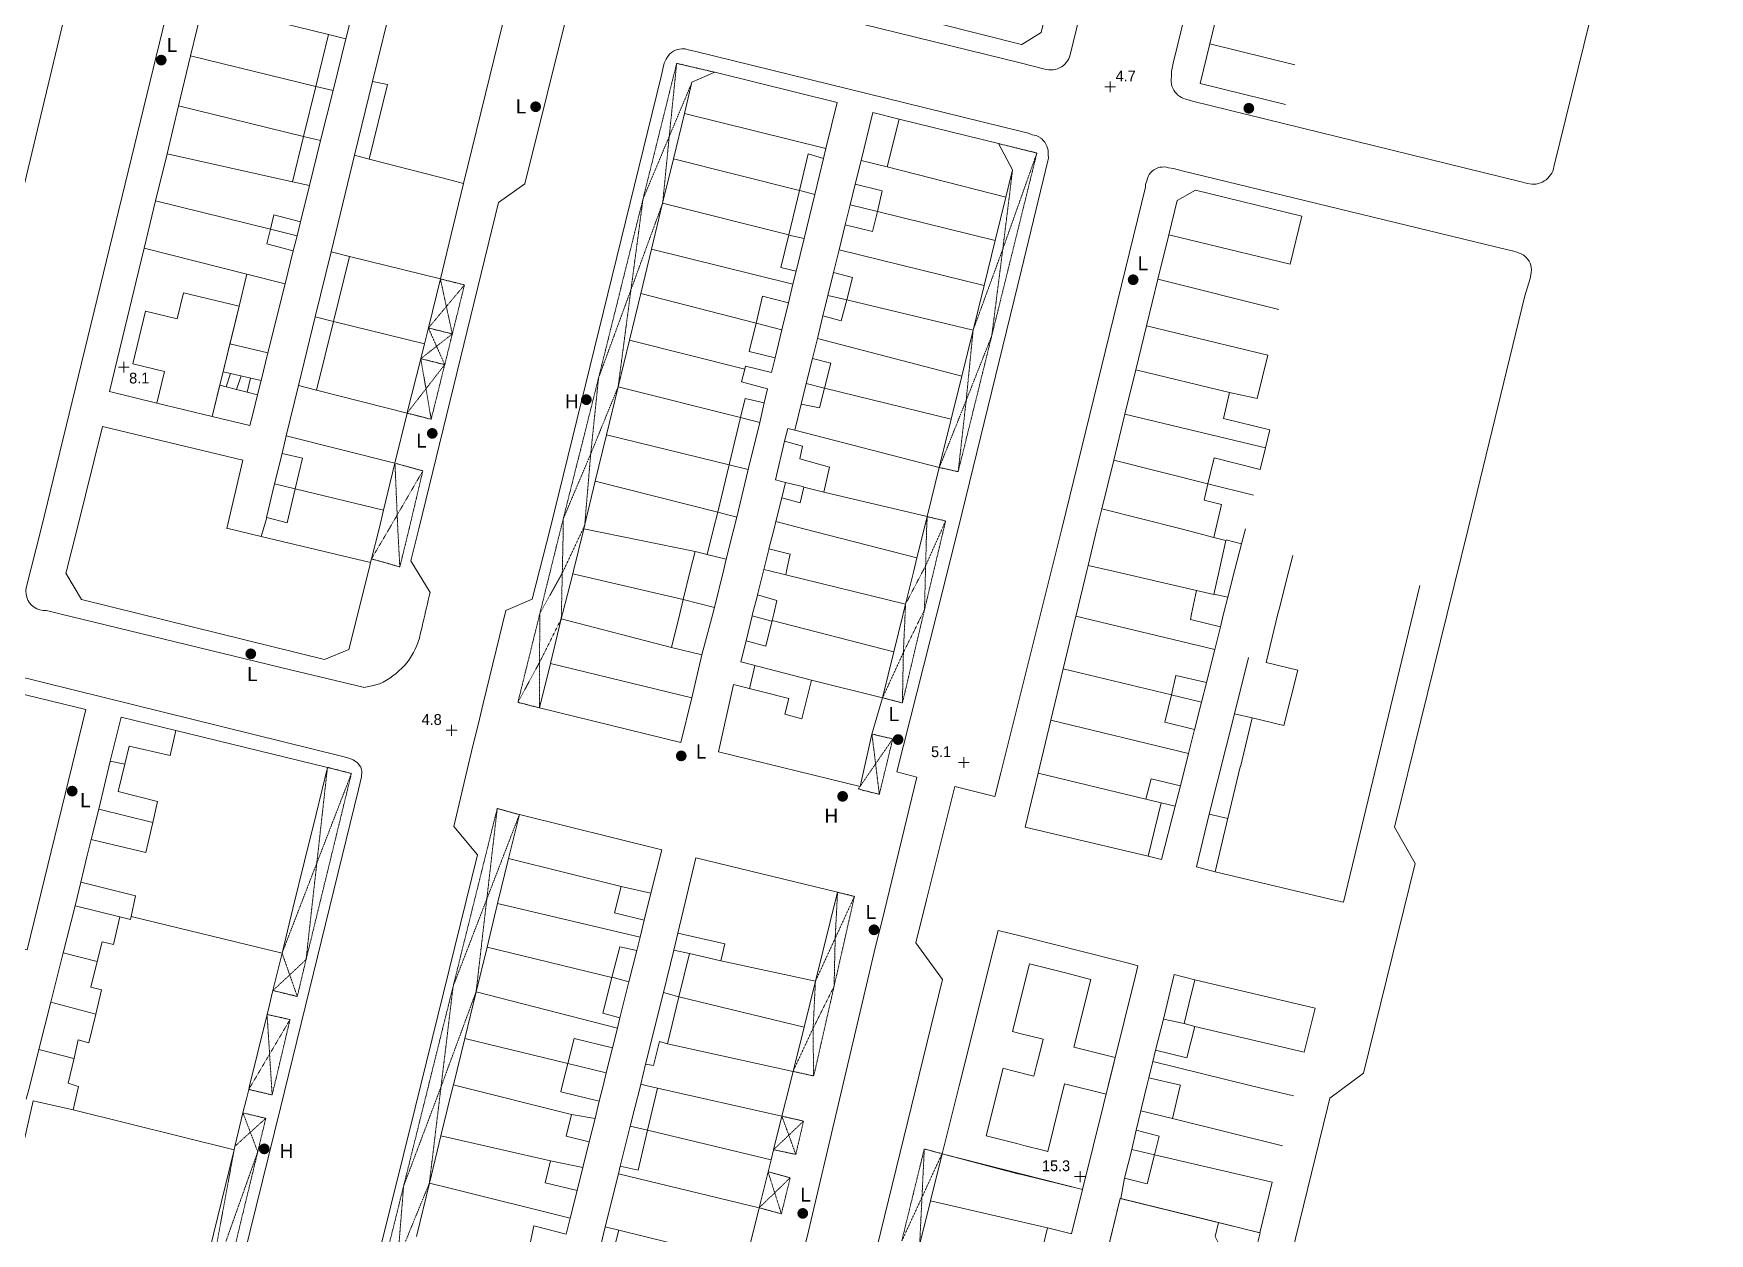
# Model space of a CAD drawing. Header units: millimetres. Extents: x 833924389 to 835767163, y 817400000 to 818811854.
# Drawn here: x 835464336 to 835619465, y 818534828 to 818645836 of the extents above; entities that cross this region are included whole.
import ezdxf
from ezdxf.enums import TextEntityAlignment as Align

# ---------------------------------------------------------------- set-up
doc = ezdxf.new("R2010")
doc.units = ezdxf.units.MM
doc.header["$LTSCALE"] = 10
doc.header["$MEASUREMENT"] = 0
doc.linetypes.add('11nw24b$1$DGN Style 5', pattern=[1.174922, 0.503538, -0.671384])
doc.linetypes.add('11nw24d$1$DGN Style 5', pattern=[1.174922, 0.503538, -0.671384])
doc.layers.add('01_Base_Plan', color=5, linetype='Continuous', lineweight=5)
doc.styles.add('11nw24b$0$Style-ENGINEERING', font='ENGINEERING.shx')
doc.styles.add('11nw24b$0$Style-WORKING', font='WORKING.shx')
doc.styles.add('11nw24d$0$Style-WORKING', font='WORKING.shx')
doc.styles.add('11nw24d$1$Style-ENGINEERING', font='ENGINEERING.shx')

# ---------------------------------------------------------------- blocks, each defined once
blk = doc.blocks.new('11nw24b$0$SPOTHT')
at = {"layer": '01_Base_Plan', "linetype": 'Continuous', "lineweight": 13}
for p, q in [((-0.5, 0), (0.5, 0)), ((0, -0.5), (0, 0.5))]:
    blk.add_line(p, q, dxfattribs=at)
blk = doc.blocks.new('11nw24b$0$UTILP')
at = {"layer": '01_Base_Plan', "linetype": 'Continuous', "lineweight": 13}
h = blk.add_hatch(color=256, dxfattribs=at)
edge = h.paths.add_edge_path()
edge.add_arc((0, 0), 0.5, 0, 360)
blk = doc.blocks.new('11nw24b$0$UTIFH')
at = {"layer": '01_Base_Plan', "linetype": 'Continuous', "lineweight": 13}
h = blk.add_hatch(color=256, dxfattribs=at)
edge = h.paths.add_edge_path()
edge.add_arc((0, 0), 0.5, 0, 360)
blk = doc.blocks.new('11nw24d$0$SPOTHT')
at = {"layer": '01_Base_Plan', "linetype": 'Continuous', "lineweight": 13}
for p, q in [((-0.5, 0), (0.5, 0)), ((0, -0.5), (0, 0.5))]:
    blk.add_line(p, q, dxfattribs=at)
blk = doc.blocks.new('11nw24d$0$UTILP')
at = {"layer": '01_Base_Plan', "linetype": 'Continuous', "lineweight": 13}
h = blk.add_hatch(color=256, dxfattribs=at)
edge = h.paths.add_edge_path()
edge.add_arc((0, 0), 0.5, 0, 360)

msp = doc.modelspace()

# ---------------------------------------------------------------- hatches: boundary and pattern name
at = {"layer": '01_Base_Plan', "linetype": 'Continuous'}
h = msp.add_hatch(color=256, dxfattribs=at)
edge = h.paths.add_edge_path()
edge.add_arc((835539227, 818575266), 500, 0, 360)
h = msp.add_hatch(color=256, dxfattribs=at)
edge = h.paths.add_edge_path()
edge.add_arc((835485688, 818542652), 500, 0, 360)

# ---------------------------------------------------------------- linework, layer by layer
for p, q in [((835480045, 818648595), (835478879, 818643769)), ((835480045, 818648595), (835491640, 818645748)), ((835574233, 818649095), (835573209, 818644897)), ((835490466, 818640944), (835491640, 818645748)), ((835493247, 818645353), (835492057, 818640556)), ((835478879, 818643769), (835477761, 818639138)), ((835478879, 818643769), (835490466, 818640944)), ((835573209, 818644897), (835581073, 818642927)), ((835489334, 818636310), (835490466, 818640944)), ((835490466, 818640944), (835492057, 818640556)), ((835492057, 818640556), (835490908, 818635926)), ((835495717, 818641407), (835494052, 818634572)), ((835477761, 818639138), (835476692, 818634714)), ((835477761, 818639138), (835489334, 818636310)), ((835524587, 818638451), (835523566, 818634246)), ((835524587, 818638451), (835537684, 818635200)), ((835488310, 818632121), (835489334, 818636310)), ((835489334, 818636310), (835490908, 818635926)), ((835490908, 818635926), (835489877, 818631768)), ((835476692, 818634714), (835475638, 818630348)), ((835476692, 818634714), (835488310, 818632121)), ((835523566, 818634246), (835522570, 818630142)), ((835523566, 818634246), (835535232, 818631310)), ((835537460, 818634279), (835536651, 818630953)), ((835543342, 818633502), (835554336, 818630692)), ((835534245, 818627221), (835535232, 818631310)), ((835535279, 818631321), (835536651, 818630953)), ((835540391, 818631892), (835539925, 818629992)), ((835475638, 818630348), (835486270, 818627730)), ((835522570, 818630142), (835521538, 818625888)), ((835522570, 818630142), (835534245, 818627221)), ((835536651, 818630953), (835535657, 818626868)), ((835539925, 818629992), (835539472, 818628149)), ((835539925, 818629992), (835542442, 818629375)), ((835553352, 818626699), (835554336, 818630692)), ((835542442, 818629375), (835553352, 818626699)), ((835488725, 818627125), (835486270, 818627730)), ((835534251, 818627185), (835535657, 818626868)), ((835535657, 818626868), (835534926, 818623865)), ((835552326, 818622533), (835553352, 818626699)), ((835569414, 818627226), (835568409, 818623106)), ((835569414, 818627226), (835580653, 818624508)), ((835484081, 818623576), (835474586, 818625994)), ((835491876, 818625632), (835490412, 818619619)), ((835493594, 818625208), (835492102, 818619203)), ((835493594, 818625208), (835501995, 818623134)), ((835521538, 818625888), (835520542, 818621785)), ((835521538, 818625888), (835534628, 818622639)), ((835538905, 818625837), (835552326, 818622533)), ((835483361, 818620611), (835484081, 818623576)), ((835538385, 818623720), (835537869, 818621616)), ((835487620, 818622675), (835486037, 818616294)), ((835551307, 818618398), (835552326, 818622533)), ((835568409, 818623106), (835567355, 818618787)), ((835568409, 818623106), (835579619, 818620318)), ((835520542, 818621785), (835519497, 818617477)), ((835520542, 818621785), (835531212, 818619053)), ((835534211, 818620922), (835533607, 818618440)), ((835537869, 818621616), (835537405, 818619725)), ((835537869, 818621616), (835539609, 818621200)), ((835539609, 818621200), (835551307, 818618398)), ((835490412, 818619619), (835488868, 818613280)), ((835490412, 818619619), (835492102, 818619203)), ((835492102, 818619203), (835490525, 818612858)), ((835492102, 818619203), (835500528, 818617132)), ((835531212, 818619053), (835533607, 818618440)), ((835519497, 818617477), (835518447, 818613152)), ((835519497, 818617477), (835530161, 818614793)), ((835533607, 818618440), (835532971, 818615826)), ((835536888, 818617617), (835550261, 818614151)), ((835550261, 818614151), (835551307, 818618398)), ((835567355, 818618787), (835566365, 818614727)), ((835567355, 818618787), (835578573, 818616074)), ((835481888, 818614547), (835482517, 818617139)), ((835536438, 818615785), (835535866, 818613456)), ((835482571, 818614387), (835482171, 818613161)), ((835566365, 818614727), (835565364, 818610624)), ((835566365, 818614727), (835575042, 818612615)), ((835483541, 818614161), (835483138, 818612914)), ((835484427, 818613955), (835484107, 818612667)), ((835490525, 818612858), (835498914, 818610720)), ((835518447, 818613152), (835517372, 818608725)), ((835518447, 818613152), (835529787, 818610305)), ((835535866, 818613456), (835535397, 818611547)), ((835535866, 818613456), (835537548, 818613042)), ((835537548, 818613042), (835549278, 818610160)), ((835549278, 818610160), (835550261, 818614151)), ((835531565, 818609859), (835531961, 818611675)), ((835497792, 818606083), (835498914, 818610720)), ((835528725, 818605924), (835529787, 818610305)), ((835529787, 818610305), (835531565, 818609859)), ((835531565, 818609859), (835530488, 818605489)), ((835548177, 818605687), (835549278, 818610160)), ((835565364, 818610624), (835564322, 818606355)), ((835565364, 818610624), (835578355, 818607495)), ((835487731, 818608608), (835497792, 818606083)), ((835517372, 818608725), (835516331, 818604436)), ((835517372, 818608725), (835528725, 818605924)), ((835534806, 818609137), (835548177, 818605687)), ((835487339, 818606998), (835486650, 818604170)), ((835496742, 818601746), (835497792, 818606083)), ((835527666, 818601552), (835528725, 818605924)), ((835528725, 818605924), (835530488, 818605489)), ((835530488, 818605489), (835529434, 818601102)), ((835547058, 818601144), (835548177, 818605687)), ((835564322, 818606355), (835563225, 818601857)), ((835564322, 818606355), (835573043, 818604173)), ((835486650, 818604170), (835485897, 818601076)), ((835486650, 818604170), (835488553, 818603713)), ((835488553, 818603713), (835496742, 818601746)), ((835516331, 818604436), (835527666, 818601552)), ((835533599, 818602881), (835533948, 818604309)), ((835533948, 818604309), (835535649, 818603899)), ((835537494, 818603410), (835547058, 818601144)), ((835573044, 818604173), (835577270, 818603115)), ((835563225, 818601857), (835562769, 818600000)), ((835563225, 818601857), (835570565, 818600000)), ((835496323, 818600000), (835496742, 818601746)), ((835527278, 818600000), (835527666, 818601552)), ((835527688, 818601546), (835529434, 818601102)), ((835529434, 818601102), (835529160, 818600000)), ((835533060, 818600681), (835532887, 818600000)), ((835533060, 818600681), (835535634, 818600000)), ((835546771, 818600000), (835547058, 818601144)), ((835485414, 818599308), (835482487, 818600000)), ((835485617, 818600000), (835485414, 818599308)), ((835495538, 818596913), (835485414, 818599308)), ((835515281, 818600000), (835525565, 818597914)), ((835529160, 818600000), (835528456, 818597201)), ((835535634, 818600000), (835546104, 818597318)), ((835546104, 818597318), (835546771, 818600000)), ((835562769, 818600000), (835561957, 818596632)), ((835570565, 818600000), (835573597, 818599227)), ((835573597, 818599227), (835573772, 818600000)), ((835574718, 818598987), (835576154, 818598632)), ((835576505, 818600000), (835576154, 818598632)), ((835526648, 818597643), (835528456, 818597201)), ((835532398, 818598111), (835531914, 818596128)), ((835514245, 818595856), (835524477, 818593482)), ((835533957, 818595758), (835545053, 818593054)), ((835524477, 818593482), (835527375, 818592747)), ((835573593, 818593962), (835574869, 818593694)), ((835513187, 818591697), (835512181, 818587570)), ((835513187, 818591697), (835523383, 818589036)), ((835530848, 818591977), (835530300, 818589658)), ((835532680, 818591479), (835530848, 818591977)), ((835532694, 818591537), (835543970, 818588633)), ((835560816, 818591933), (835559639, 818587049)), ((835560816, 818591933), (835573684, 818588838)), ((835542929, 818584386), (835543970, 818588633)), ((835576806, 818588098), (835575504, 818582894)), ((835512181, 818587570), (835525256, 818584392)), ((835531105, 818587332), (835530594, 818585213)), ((835559639, 818587049), (835558494, 818582303)), ((835559639, 818587049), (835569654, 818584669)), ((835536350, 818586030), (835542929, 818584386)), ((835569648, 818584646), (835572448, 818583967)), ((835558494, 818582303), (835557312, 818577401)), ((835558494, 818582303), (835571249, 818579236)), ((835575504, 818582894), (835573168, 818573617)), ((835575504, 818582894), (835577131, 818582515)), ((835471445, 818578508), (835470387, 818574086)), ((835472789, 818578236), (835471445, 818578508)), ((835557312, 818577401), (835567306, 818575016)), ((835570504, 818576240), (835570018, 818574353)), ((835470387, 818574086), (835469672, 818571273)), ((835475367, 818572852), (835470387, 818574086)), ((835568703, 818574664), (835570018, 818574353)), ((835573168, 818573617), (835574895, 818573232)), ((835508313, 818569512), (835507296, 818565352)), ((835508313, 818569512), (835518738, 818566939)), ((835468719, 818567320), (835468180, 818565131)), ((835521488, 818566309), (835520867, 818563811)), ((835468180, 818565131), (835467090, 818560797)), ((835472340, 818564107), (835468180, 818565131)), ((835507296, 818565352), (835506312, 818561322)), ((835507296, 818565352), (835520476, 818562240)), ((835473371, 818564158), (835487340, 818560760)), ((835523965, 818562600), (835523609, 818561025)), ((835467090, 818560797), (835465934, 818556229)), ((835470238, 818559973), (835467090, 818560797)), ((835506312, 818561322), (835505302, 818557188)), ((835506312, 818561322), (835517876, 818558508)), ((835520168, 818561002), (835519434, 818558121)), ((835523609, 818561025), (835522648, 818557123)), ((835525039, 818560736), (835523609, 818561025)), ((835527941, 818560062), (835536710, 818558161)), ((835517883, 818558539), (835519434, 818558121)), ((835561953, 818558396), (835559844, 818558929)), ((835505302, 818557188), (835504245, 818552862)), ((835505302, 818557188), (835518386, 818553821)), ((835519434, 818558121), (835518621, 818554768)), ((835522648, 818557123), (835520973, 818550492)), ((835524074, 818556729), (835522648, 818557123)), ((835535654, 818553918), (835536710, 818558161)), ((835465934, 818556229), (835464836, 818551854)), ((835470098, 818555109), (835465934, 818556229)), ((835524074, 818556729), (835523027, 818552377)), ((835524074, 818556729), (835535654, 818553918)), ((835534635, 818549820), (835535654, 818553918)), ((835568918, 818554645), (835568203, 818551781)), ((835570828, 818554250), (835568918, 818554645)), ((835571844, 818553986), (835581957, 818551605)), ((835504245, 818552862), (835503199, 818548590)), ((835504245, 818552862), (835513797, 818550553)), ((835523027, 818552377), (835534635, 818549820)), ((835468078, 818551023), (835464836, 818551854)), ((835517934, 818552000), (835517352, 818549703)), ((835557407, 818551295), (835557208, 818550504)), ((835513793, 818550541), (835517352, 818549703)), ((835522098, 818548271), (835521175, 818544400)), ((835522098, 818548271), (835533604, 818545678)), ((835468008, 818546254), (835482910, 818542575)), ((835516309, 818545449), (835515773, 818543305)), ((835519574, 818544756), (835518645, 818541043)), ((835521168, 818544377), (835519574, 818544756)), ((835521175, 818544400), (835532599, 818541638)), ((835566398, 818544393), (835565984, 818542584)), ((835569750, 818545477), (835579936, 818542936)), ((835502046, 818543867), (835500974, 818539478)), ((835556015, 818542970), (835558010, 818542466)), ((835565984, 818542584), (835565313, 818539947)), ((835568090, 818542098), (835565984, 818542584)), ((835568090, 818542102), (835579000, 818539568)), ((835515188, 818540943), (835514656, 818538797)), ((835518473, 818540352), (835531496, 818537207)), ((835500974, 818539478), (835499773, 818534557)), ((835530261, 818532242), (835531496, 818537207)), ((835547358, 818537833), (835546358, 818533754)), ((835517258, 818535438), (835516633, 818532813)), ((835518512, 818535129), (835530261, 818532242)), ((835557192, 818531191), (835558203, 818535355))]:
    msp.add_line(p, q, dxfattribs=at)
at = {"layer": '01_Base_Plan', "linetype": '11nw24b$1$DGN Style 5'}
for p, q in [((835523868, 818643081), (835520751, 818630528)), ((835523868, 818643081), (835523176, 818636303)), ((835527392, 818642250), (835523868, 818643081)), ((835525284, 818641322), (835523176, 818636303)), ((835523176, 818636303), (835520751, 818630528)), ((835523176, 818636303), (835522570, 818630142)), ((835557209, 818634781), (835554052, 818625895)), ((835554052, 818625895), (835554959, 818633225)), ((835520751, 818630528), (835516636, 818613960)), ((835520751, 818630528), (835519636, 818622139)), ((835522570, 818630142), (835519636, 818622139)), ((835554052, 818625895), (835551307, 818618398)), ((835501995, 818623134), (835504227, 818622580)), ((835503101, 818618044), (835504227, 818622580)), ((835519636, 818622139), (835516636, 818613960)), ((835519636, 818622139), (835518447, 818613152)), ((835500885, 818618595), (835503101, 818618044)), ((835502398, 818615207), (835503101, 818618044)), ((835551307, 818618398), (835550665, 818611901)), ((835500182, 818615757), (835502398, 818615207)), ((835501147, 818610166), (835502398, 818615207)), ((835516636, 818613960), (835515910, 818606945)), ((835518447, 818613152), (835515910, 818606945)), ((835516554, 818613630), (835516636, 818613960)), ((835548177, 818605687), (835550665, 818611901)), ((835550665, 818611901), (835549923, 818605304)), ((835498914, 818610720), (835501166, 818610146)), ((835515910, 818606945), (835513368, 818600941)), ((835515910, 818606945), (835515352, 818600328)), ((835497792, 818606083), (835500370, 818605380)), ((835497792, 818606083), (835497998, 818601292)), ((835500370, 818605380), (835499101, 818600000)), ((835497998, 818601292), (835498054, 818600000)), ((835513370, 818600000), (835513368, 818600941)), ((835515198, 818600000), (835515352, 818600328)), ((835547002, 818600000), (835547058, 818601144)), ((835547058, 818601144), (835548761, 818600741)), ((835548430, 818600000), (835548761, 818600741)), ((835548761, 818600741), (835548584, 818600000))]:
    msp.add_line(p, q, dxfattribs=at)
at = {"layer": '01_Base_Plan', "linetype": '11nw24d$1$DGN Style 5'}
for p, q in [((835497249, 818600000), (835495620, 818597241)), ((835498054, 818600000), (835498242, 818596495)), ((835499101, 818600000), (835498242, 818596495)), ((835513132, 818600000), (835512185, 818596164)), ((835513280, 818595924), (835515198, 818600000)), ((835513370, 818600000), (835513285, 818596164)), ((835546912, 818596605), (835548430, 818600000)), ((835547002, 818600000), (835546920, 818596907)), ((835548584, 818600000), (835547663, 818596128)), ((835498242, 818596495), (835495620, 818597241)), ((835512177, 818596128), (835511207, 818592200)), ((835511207, 818592200), (835513280, 818595924)), ((835513280, 818595924), (835513197, 818592158)), ((835513280, 818595924), (835513285, 818596164)), ((835546662, 818596128), (835545053, 818593054)), ((835546912, 818596605), (835546662, 818596128)), ((835547663, 818596128), (835546804, 818592515)), ((835546899, 818596128), (835546804, 818592515)), ((835546912, 818596605), (835546899, 818596128)), ((835546920, 818596907), (835546912, 818596605)), ((835545053, 818593054), (835545012, 818592158)), ((835546627, 818592158), (835546804, 818592515)), ((835546804, 818592515), (835546719, 818592158)), ((835511197, 818592158), (835509174, 818583967)), ((835511170, 818587658), (835511207, 818592158)), ((835513187, 818591697), (835511170, 818587658)), ((835511207, 818592200), (835511197, 818592158)), ((835511207, 818592158), (835511207, 818592200)), ((835513197, 818592158), (835513187, 818591697)), ((835546719, 818592158), (835544762, 818583908)), ((835544851, 818588574), (835546627, 818592158)), ((835545012, 818592158), (835544851, 818588574)), ((835542929, 818584386), (835544851, 818588574)), ((835544851, 818588574), (835544762, 818583908)), ((835511170, 818587658), (835509174, 818583967)), ((835544762, 818583908), (835542929, 818584386)), ((835542280, 818578271), (835543867, 818580578)), ((835543867, 818580578), (835542625, 818575457)), ((835493762, 818577385), (835489563, 818560162)), ((835493762, 818577385), (835490557, 818569088)), ((835542280, 818578271), (835542625, 818575457)), ((835507258, 818574139), (835503178, 818557698)), ((835506292, 818565765), (835507258, 818574139)), ((835490557, 818569088), (835487340, 818560760)), ((835489563, 818560162), (835490557, 818569088)), ((835538539, 818562134), (835538758, 818566391)), ((835538758, 818566391), (835540324, 818566012)), ((835506292, 818565765), (835503178, 818557698)), ((835505302, 818557188), (835506292, 818565765)), ((835540324, 818566012), (835538539, 818562134)), ((835538539, 818562134), (835536710, 818558161)), ((835487340, 818560760), (835488047, 818558751)), ((835488047, 818558751), (835489563, 818560162)), ((835489563, 818560162), (835488750, 818556754)), ((835488047, 818558751), (835488750, 818556754)), ((835503000, 818556979), (835500896, 818548500)), ((835503178, 818557698), (835503000, 818556979)), ((835503178, 818557698), (835503000, 818556224)), ((835503000, 818550953), (835505302, 818557188)), ((835536710, 818558161), (835536501, 818553833)), ((835503000, 818556224), (835502066, 818548500)), ((835486186, 818551415), (835488078, 818554615)), ((835488078, 818554615), (835486629, 818548500)), ((835534635, 818549820), (835536501, 818553833)), ((835536501, 818553833), (835536531, 818549403)), ((835484462, 818548500), (835486186, 818551415)), ((835486186, 818551415), (835486371, 818548500)), ((835502094, 818548500), (835503000, 818550953)), ((835486371, 818548500), (835486426, 818547645)), ((835486629, 818548500), (835486426, 818547645)), ((835502052, 818548384), (835500974, 818539478)), ((835502052, 818548384), (835502094, 818548500)), ((835502066, 818548500), (835502052, 818548384)), ((835485832, 818545482), (835484405, 818544189)), ((835485832, 818545482), (835485090, 818542379)), ((835535611, 818545226), (835533604, 818545678)), ((835533604, 818545678), (835534246, 818543922)), ((835534246, 818543922), (835535609, 818545219)), ((835535609, 818545219), (835534891, 818542141)), ((835535611, 818545226), (835535609, 818545219)), ((835484405, 818544189), (835482968, 818542887)), ((835485090, 818542379), (835484405, 818544189)), ((835534246, 818543922), (835534891, 818542141)), ((835482910, 818542575), (835480466, 818529383)), ((835485090, 818542379), (835480466, 818529383)), ((835544704, 818534146), (835546785, 818542642)), ((835532942, 818538590), (835534375, 818539979)), ((835534375, 818539979), (835533559, 818536645)), ((835500974, 818539478), (835498042, 818532327)), ((835531496, 818537207), (835532942, 818538590)), ((835532942, 818538590), (835533559, 818536645)), ((835533559, 818536645), (835531496, 818537207))]:
    msp.add_line(p, q, dxfattribs=at)
at = {"layer": '01_Base_Plan', "linetype": 'Continuous', "flags": 128}
for points in [[(835573959, 818700000), (835560293, 818643866), (835560232, 818643672), (835560151, 818643487), (835560049, 818643311), (835559929, 818643147), (835559792, 818642997), (835559639, 818642862), (835559473, 818642746), (835559294, 818642648), (835559106, 818642570), (835558911, 818642513), (835558710, 818642477), (835558507, 818642464), (835558303, 818642473), (835557938, 818642546), (835555772, 818643080), (835526362, 818650341)], [(835603014, 818631892), (835602614, 818631953), (835601899, 818632148), (835571626, 818639577), (835570987, 818639773), (835570793, 818639835), (835570607, 818639918), (835570432, 818640021), (835570270, 818640143), (835570122, 818640282), (835569991, 818640437), (835569878, 818640606), (835569784, 818640786), (835569712, 818640976), (835569661, 818641173), (835569633, 818641374), (835569628, 818641576), (835569665, 818641890), (835569660, 818642321), (835569830, 818643110), (835583539, 818699190)], [(835619465, 818691951), (835605069, 818633503), (835605021, 818633306), (835604953, 818633114), (835604866, 818632931), (835604760, 818632758), (835604637, 818632596), (835604498, 818632447), (835604345, 818632314), (835604178, 818632197), (835604001, 818632097), (835603814, 818632016), (835603620, 818631954), (835603420, 818631913), (835603218, 818631892), (835603014, 818631892)], [(835463362, 818631270), (835469058, 818655184), (835469160, 818655679), (835469184, 818656185), (835469106, 818656855), (835468927, 818657331), (835468761, 818657523), (835468571, 818657691), (835468360, 818657833), (835468133, 818657947), (835467892, 818658030), (835467655, 818658089), (835467259, 818658204), (835466646, 818658349), (835456876, 818660727)], [(835477999, 818653229), (835465056, 818600000)], [(835491640, 818645748), (835493247, 818645353), (835494532, 818650529), (835482873, 818653343), (835480918, 818652214), (835480045, 818648595)], [(835549499, 818651228), (835547954, 818651568), (835547297, 818648980), (835544620, 818649679), (835544146, 818647741), (835555772, 818644834), (835555805, 818644826), (835557607, 818645929), (835558373, 818649096)], [(835504150, 818631959), (835507775, 818646787), (835503000, 818647987), (835497647, 818649332), (835495717, 818641407), (835497112, 818641108), (835495402, 818634222)], [(835500011, 818600000), (835507370, 818630209), (835509823, 818631937), (835513972, 818648655)], [(835512143, 818600000), (835522439, 818641855), (835522623, 818642686), (835522721, 818643093), (835522895, 818643451), (835522991, 818643630), (835523108, 818643796), (835523244, 818643947), (835523398, 818644080), (835523567, 818644194), (835523748, 818644286), (835523939, 818644356), (835524138, 818644401), (835524340, 818644423), (835524643, 818644409), (835525052, 818644312), (835525511, 818644216), (835555772, 818636776), (835556423, 818636617), (835556781, 818636468), (835557138, 818636396), (835557324, 818636313), (835557499, 818636208), (835557551, 818636168), (835557660, 818636084), (835557805, 818635943), (835557933, 818635785), (835558042, 818635613), (835558130, 818635430), (835558195, 818635238), (835558238, 818635040), (835558258, 818634838), (835558253, 818634632), (835558282, 818634303), (835558234, 818634074), (835555772, 818623989), (835549918, 818600000)], [(835573209, 818644897), (835572309, 818641207), (835580207, 818639269)], [(835537684, 818635200), (835538720, 818639459), (835527392, 818642250), (835525284, 818641322), (835524587, 818638451)], [(835544448, 818637926), (835542019, 818638525), (835540932, 818634091)], [(835554336, 818630692), (835554959, 818633225), (835553671, 818635653), (835544448, 818637926), (835543342, 818633502)], [(835495402, 818634222), (835494052, 818634572), (835491876, 818625632), (835493594, 818625208)], [(835535232, 818631310), (835536049, 818634696), (835537460, 818634279), (835537684, 818635200)], [(835495402, 818634222), (835503000, 818632257), (835504150, 818631959)], [(835543342, 818633502), (835540932, 818634091), (835540391, 818631892), (835542898, 818631271), (835542442, 818629375)], [(835597121, 818600000), (835602373, 818621560), (835602862, 818623176), (835602959, 818623710), (835602980, 818623999), (835602964, 818624201), (835602924, 818624400), (835602858, 818624592), (835602770, 818624774), (835602659, 818624944), (835602527, 818625099), (835602378, 818625237), (835602212, 818625355), (835602033, 818625451), (835601843, 818625524), (835601639, 818625598), (835601230, 818625721), (835600795, 818625817), (835570652, 818633121), (835569860, 818633340), (835569400, 818633411), (835569203, 818633464), (835569001, 818633490), (835568798, 818633489), (835568596, 818633462), (835568400, 818633407), (835568213, 818633327), (835568038, 818633223), (835567878, 818633097), (835567737, 818632951), (835567617, 818632787), (835567520, 818632609), (835567447, 818632419), (835567400, 818632222), (835567277, 818631865), (835567254, 818631636), (835559532, 818600000)], [(835486270, 818627730), (835486589, 818629061), (835489045, 818628417), (835489877, 818631768), (835488310, 818632121)], [(835501995, 818623134), (835503000, 818627251), (835504150, 818631959)], [(835580653, 818624508), (835581745, 818628936), (835571885, 818631359), (835570185, 818630384), (835569414, 818627226)], [(835475638, 818630348), (835474586, 818625994), (835484081, 818623576), (835487620, 818622675), (835488381, 818625740), (835485944, 818626367), (835486270, 818627730)], [(835488381, 818625740), (835488725, 818627125), (835489045, 818628417)], [(835542442, 818629375), (835541996, 818627527), (835539472, 818628149), (835538905, 818625837)], [(835534628, 818622639), (835534926, 818623865), (835533516, 818624200), (835534245, 818627221)], [(835474586, 818625994), (835473846, 818622927), (835473259, 818620497), (835472085, 818615637), (835471381, 818612720), (835475753, 818611656)], [(835538905, 818625837), (835538385, 818623720), (835540152, 818623263), (835539609, 818621200)], [(835500528, 818617132), (835500885, 818618595), (835501995, 818623134)], [(835531212, 818619053), (835531825, 818621537), (835534211, 818620922), (835534628, 818622639)], [(835482517, 818617139), (835482771, 818618182), (835483361, 818620611), (835478218, 818621863), (835477631, 818619433), (835474716, 818620142), (835473542, 818615282), (835476457, 818614573), (835475753, 818611656), (835480883, 818610408), (835481591, 818613323), (835481888, 818614547)], [(835475753, 818611656), (835480883, 818610408), (835483361, 818620611)], [(835539609, 818621200), (835539099, 818619265), (835537405, 818619725), (835536888, 818617617)], [(835530161, 818614793), (835530230, 818615072), (835532646, 818614490), (835532971, 818615826), (835530566, 818616433), (835531212, 818619053)], [(835536888, 818617617), (835536438, 818615785), (835538130, 818615351), (835537548, 818613042)], [(835481888, 818614547), (835485400, 818613728), (835486037, 818616294), (835482517, 818617139)], [(835498914, 818610720), (835498964, 818610915), (835500182, 818615757), (835500528, 818617132)], [(835575042, 818612615), (835577318, 818612128), (835577583, 818612063), (835578573, 818616074)], [(835529787, 818610305), (835530216, 818612073), (835531961, 818611675), (835532274, 818612961), (835529871, 818613619), (835530161, 818614793)], [(835485400, 818613728), (835485076, 818612419), (835484629, 818610619), (835484366, 818609560), (835480883, 818610408)], [(835481595, 818613308), (835482171, 818613161), (835483138, 818612914), (835484107, 818612667), (835485076, 818612419)], [(835490525, 818612858), (835488868, 818613280), (835487731, 818608608)], [(835537548, 818613042), (835537086, 818611208), (835535397, 818611547), (835534806, 818609137)], [(835578355, 818607495), (835578770, 818609173), (835574487, 818610216), (835575042, 818612615)], [(835482487, 818600000), (835482234, 818600060), (835483724, 818606359), (835470713, 818609494), (835468377, 818600000)], [(835487731, 818608608), (835487339, 818606998), (835489225, 818606548), (835488553, 818603713)], [(835533852, 818608114), (835533011, 818604536), (835533948, 818604309)], [(835534806, 818609137), (835534143, 818609285), (835533852, 818608114), (835535503, 818607671), (835535256, 818606476), (835538011, 818605734), (835537494, 818603410)], [(835573043, 818604173), (835573619, 818606588), (835577866, 818605516), (835578355, 818607495)], [(835488553, 818603713), (835487810, 818600576), (835485930, 818601066), (835485617, 818600000)], [(835516331, 818604436), (835515349, 818600284), (835515281, 818600000)], [(835537494, 818603410), (835535640, 818603863), (835535287, 818602420), (835533599, 818602881), (835533060, 818600681)], [(835573772, 818600000), (835574307, 818602273), (835572681, 818602654), (835573043, 818604173)], [(835465056, 818600000), (835463668, 818594565), (835463629, 818594270), (835463645, 818593977), (835463707, 818593691), (835463816, 818593420), (835463973, 818593170), (835464164, 818592949), (835464398, 818592766), (835464656, 818592619), (835464934, 818592520), (835465227, 818592467), (835465527, 818592461), (835466776, 818592158), (835488259, 818586951), (835494836, 818585357), (835494896, 818585342)], [(835468377, 818600000), (835467396, 818596141), (835467342, 818595927), (835468780, 818593485), (835474154, 818592158), (835491266, 818587934), (835493507, 818588840), (835494341, 818592158), (835495340, 818596128), (835495398, 818596357), (835495538, 818596913)], [(835491809, 818514779), (835499652, 818546460), (835505444, 818569855), (835503248, 818572491), (835503858, 818575094), (835504212, 818576546), (835504889, 818579409), (835505619, 818582395), (835505960, 818583856), (835508044, 818592455), (835510477, 818593503), (835512143, 818600000)], [(835494896, 818585342), (835495659, 818585482), (835496008, 818585573), (835496354, 818585691), (835496692, 818585837), (835497008, 818586008), (835497311, 818586204), (835497606, 818586417), (835497890, 818586638), (835498163, 818586872), (835498427, 818587120), (835498679, 818587385), (835498914, 818587660), (835499129, 818587948), (835499325, 818588251), (835499504, 818588571), (835499670, 818588896), (835499821, 818589226), (835499950, 818589562), (835500054, 818589906), (835500137, 818590258), (835500219, 818590609), (835500302, 818590961), (835500384, 818591313), (835500432, 818591519), (835500466, 818591664), (835500549, 818592016), (835500631, 818592368), (835500713, 818592719), (835500796, 818593071), (835500878, 818593422), (835500961, 818593774), (835501043, 818594126), (835499276, 818597051), (835500011, 818600000)], [(835495538, 818596913), (835495620, 818597241), (835496323, 818600000)], [(835515281, 818600000), (835514313, 818596128), (835514245, 818595856)], [(835525565, 818597914), (835526688, 818597655), (835527278, 818600000)], [(835549918, 818600000), (835547933, 818592158), (835544230, 818577523), (835546101, 818577053), (835544004, 818568377), (835542895, 818563788), (835542272, 818561361), (835541563, 818558349), (835536080, 818535055), (835528516, 818504393), (835528459, 818504272), (835528244, 818503811), (835527963, 818503415), (835527604, 818503075), (835527186, 818502794), (835526736, 818502575), (835526268, 818502465), (835525709, 818502422)], [(835532887, 818600000), (835532410, 818598171), (835534378, 818597659), (835534039, 818596128), (835533957, 818595758)], [(835559532, 818600000), (835553860, 818577434), (835553309, 818575242), (835549624, 818576168), (835546989, 818565684), (835545992, 818561717), (835548458, 818558317), (835542391, 818533500)], [(835571044, 818491886), (835571498, 818491920), (835571990, 818492084), (835572419, 818492343), (835572810, 818492664), (835573142, 818493033), (835573388, 818493449), (835573552, 818493916), (835573677, 818494384), (835573729, 818494618), (835575640, 818502485), (835574544, 818507378), (835579045, 818525752), (835579064, 818525829), (835579094, 818525950), (835581083, 818534070), (835581152, 818534353), (835584118, 818546460), (835584336, 818547347), (835587438, 818549645), (835592227, 818569064), (835590297, 818572429), (835595180, 818592158), (835597121, 818600000)], [(835571995, 818594315), (835573590, 818593948), (835574078, 818596128), (835574708, 818598945), (835573597, 818599227)], [(835524477, 818593482), (835525130, 818596142), (835525565, 818597914)], [(835528456, 818597201), (835528195, 818596128), (835527375, 818592747)], [(835545053, 818593054), (835545811, 818596128), (835546104, 818597318)], [(835580899, 818597563), (835580532, 818596128), (835579628, 818592589), (835579524, 818592158), (835578439, 818587660), (835581372, 818586950), (835580076, 818581825), (835577131, 818582515), (835576042, 818578003), (835576039, 818577992), (835574916, 818573337), (835574894, 818573244), (835573697, 818568279), (835585391, 818565512), (835585589, 818565465), (835592642, 818594772)], [(835576154, 818598632), (835575502, 818596128), (835574869, 818593694)], [(835514245, 818595856), (835513304, 818592158), (835513187, 818591697)], [(835533957, 818595758), (835532444, 818596128), (835531929, 818596254), (835531898, 818596129), (835531356, 818593915), (835533146, 818593400), (835532845, 818592158), (835532694, 818591537)], [(835561957, 818596632), (835561834, 818596128), (835560871, 818592158), (835560816, 818591933)], [(835561957, 818596632), (835564140, 818596128), (835571995, 818594315)], [(835424664, 818568787), (835428055, 818582871), (835457578, 818575604), (835457152, 818573879), (835452834, 818574941), (835452141, 818572125), (835456455, 818571063), (835452629, 818555594), (835460297, 818553793), (835462227, 818561418), (835463750, 818561072), (835469176, 818583312), (835421887, 818594762), (835416078, 818570867)], [(835573684, 818588838), (835574213, 818590941), (835571418, 818591627), (835571532, 818592158), (835571995, 818594315)], [(835523383, 818589036), (835524151, 818592158), (835524477, 818593482)], [(835527375, 818592747), (835527218, 818592158), (835526206, 818588361)], [(835531336, 818593857), (835530895, 818592158), (835530848, 818591977)], [(835543970, 818588633), (835544833, 818592158), (835545053, 818593054)], [(835574869, 818593694), (835574491, 818592158), (835574194, 818590946)], [(835532694, 818591537), (835532117, 818589163), (835530300, 818589658), (835529815, 818587713), (835536350, 818586030)], [(835479922, 818516949), (835487182, 818546460), (835494422, 818575891), (835494574, 818576547), (835494688, 818577080), (835494723, 818577600), (835494641, 818577955), (835494328, 818578377), (835493938, 818578637), (835493520, 818578803), (835492981, 818578961), (835456876, 818587854)], [(835525256, 818584392), (835526206, 818588361), (835523383, 818589036)], [(835569654, 818584669), (835570070, 818586448), (835572915, 818585786), (835573684, 818588838)], [(835512181, 818587570), (835511179, 818583448), (835524266, 818580249), (835525256, 818584392)], [(835536350, 818586030), (835535451, 818582428), (835533878, 818582880), (835534250, 818584325), (835529142, 818585623), (835527731, 818579399), (835540840, 818576178), (835541941, 818581033), (835542929, 818584386)], [(835572910, 818585764), (835572448, 818583967), (835571797, 818581434)], [(835571249, 818579236), (835571800, 818581449), (835569061, 818582134), (835569654, 818584669)], [(835477504, 818581354), (835472441, 818582584), (835471445, 818578508)], [(835487340, 818560760), (835488351, 818564893), (835489426, 818569285), (835490487, 818573623), (835491543, 818577941), (835477504, 818581354), (835476973, 818579047), (835473191, 818579922), (835472788, 818578237), (835472184, 818575717), (835475813, 818574793), (835475366, 818572852), (835474723, 818570057), (835469672, 818571273), (835469285, 818569672), (835468719, 818567320), (835473770, 818566078), (835473371, 818564158)], [(835567306, 818575016), (835567787, 818576885), (835570506, 818576250), (835571249, 818579236)], [(835557312, 818577401), (835556113, 818572424), (835567496, 818569737), (835568709, 818574681), (835567306, 818575016)], [(835570018, 818574353), (835568745, 818569432), (835567496, 818569737)], [(835518738, 818566939), (835521488, 818566309), (835522484, 818570326), (835509309, 818573582), (835508313, 818569512)], [(835573168, 818573617), (835571971, 818568744), (835573697, 818568279)], [(835536710, 818558161), (835538758, 818566391), (835525633, 818569590), (835523965, 818562600), (835528328, 818561617), (835527941, 818560062)], [(835520476, 818562240), (835520867, 818563811), (835518102, 818564482), (835518738, 818566939)], [(835473371, 818564158), (835473313, 818563873), (835472340, 818564107), (835471742, 818561555), (835470703, 818561818), (835470238, 818559973), (835469645, 818557613), (835470633, 818557375), (835470096, 818555110), (835469469, 818552461), (835468477, 818552750), (835468085, 818551047), (835467551, 818548723), (835468273, 818548500), (835468488, 818548434), (835468008, 818546254)], [(835517876, 818558508), (835518609, 818561355), (835520168, 818561002), (835520476, 818562240)], [(835548430, 818542209), (835561431, 818538904), (835566308, 818558551), (835566568, 818559597), (835565808, 818559789), (835564583, 818560098), (835555772, 818562324), (835553612, 818562870), (835553149, 818561026), (835550008, 818548500), (835548430, 818542209)], [(835482910, 818542575), (835482968, 818542887), (835483725, 818545981), (835484014, 818547162), (835484256, 818548153), (835484341, 818548500), (835485041, 818551359), (835485953, 818555088), (835486143, 818555864), (835486495, 818557307), (835487340, 818560760)], [(835527941, 818560062), (835525039, 818560736), (835524074, 818556729)], [(835518386, 818553821), (835518621, 818554768), (835517023, 818555201), (835517876, 818558508)], [(835559844, 818558929), (835559366, 818559049), (835556521, 818559768), (835556510, 818559771), (835554941, 818553515), (835554944, 818553514), (835555645, 818553337)], [(835558010, 818542466), (835558192, 818542420), (835558209, 818542416), (835559778, 818548672), (835563615, 818547703), (835563813, 818548500), (835564461, 818551109), (835560635, 818552076), (835560632, 818552077), (835562201, 818558333), (835561953, 818558396)], [(835571832, 818558303), (835569922, 818558773), (835568918, 818554645)], [(835581957, 818551605), (835582953, 818555656), (835571832, 818558303), (835571272, 818556041), (835570828, 818554250), (835571844, 818553986)], [(835513797, 818550553), (835514379, 818552865), (835517934, 818552000), (835518386, 818553821)], [(835571844, 818553986), (835571102, 818551074), (835568203, 818551781), (835567948, 818550739)], [(835523027, 818552377), (835522266, 818552586), (835521734, 818550357), (835520973, 818550492), (835520547, 818548643), (835521143, 818548500), (835522098, 818548271)], [(835555645, 818553337), (835557787, 818552796), (835557407, 818551295)], [(835464836, 818551854), (835463984, 818548500), (835463669, 818547258)], [(835567948, 818550739), (835567578, 818549227), (835570492, 818548541), (835570482, 818548500), (835569750, 818545477)], [(835567948, 818550739), (835577086, 818548500), (835580961, 818547551)], [(835514145, 818545820), (835516309, 818545449), (835516707, 818547062), (835513137, 818547926), (835513281, 818548500), (835513797, 818550553)], [(835517352, 818549703), (835517058, 818548500), (835516707, 818547063)], [(835533604, 818545678), (835534296, 818548458), (835534306, 818548500), (835534635, 818549820)], [(835554737, 818549946), (835554087, 818550110), (835552518, 818543854), (835555347, 818543139), (835556015, 818542970)], [(835557208, 818550504), (835556927, 818549393), (835554737, 818549946)], [(835567578, 818549227), (835567401, 818548500), (835566903, 818546460), (835566832, 818546170)], [(835503199, 818548590), (835503177, 818548500), (835503000, 818547774), (835502046, 818543867)], [(835503199, 818548590), (835503554, 818548500), (835514145, 818545820)], [(835520547, 818548643), (835520511, 818548500), (835520001, 818546460), (835519574, 818544756)], [(835468008, 818546254), (835464301, 818547104), (835463348, 818542873), (835458293, 818544064), (835456876, 818538183), (835454875, 818529879)], [(835569750, 818545477), (835566832, 818546170), (835566398, 818544393), (835568539, 818543838), (835568090, 818542102)], [(835512199, 818541541), (835515188, 818540943), (835515773, 818543305), (835513633, 818543834), (835514145, 818545820)], [(835521175, 818544400), (835520293, 818540697), (835518645, 818541043), (835518473, 818540352)], [(835532599, 818541638), (835532833, 818542579), (835533604, 818545678)], [(835502046, 818543867), (835503000, 818543649), (835512199, 818541541)], [(835453599, 818524683), (835454086, 818524564), (835456876, 818523887), (835474598, 818519584), (835477801, 818521762), (835477905, 818522187), (835482910, 818542575)], [(835514019, 818536233), (835514656, 818538797), (835511707, 818539512), (835512199, 818541541)], [(835531496, 818537207), (835532324, 818540539), (835532599, 818541638)], [(835558203, 818535355), (835560422, 818534779), (835561431, 818538904), (835555772, 818540282), (835555453, 818540359), (835548430, 818542209), (835547358, 818537833)], [(835568090, 818542102), (835567402, 818539432), (835565313, 818539947), (835564973, 818538059)], [(835518473, 818540352), (835517258, 818535437), (835518512, 818535129)], [(835500974, 818539478), (835503000, 818538974), (835514019, 818536233)], [(835574014, 818535834), (835577847, 818534878), (835579000, 818539568)], [(835547358, 818537833), (835555772, 818535911), (835558203, 818535355)], [(835564973, 818538059), (835564927, 818538070), (835562828, 818529445)], [(835564906, 818538065), (835562828, 818529411), (835575809, 818526626), (835577865, 818534873), (835564906, 818538065)], [(835564973, 818538059), (835568500, 818537211), (835572903, 818536112), (835574014, 818535834)], [(835509926, 818532135), (835510652, 818535535), (835513652, 818534758), (835514019, 818536233)], [(835518512, 818535129), (835517824, 818532521), (835516633, 818532812), (835516096, 818530660)], [(835571960, 818527475), (835572474, 818529566), (835573046, 818530010), (835574013, 818533945), (835573700, 818534556), (835574014, 818535834)]]:
    msp.add_lwpolyline(points, dxfattribs=at)
at = {"layer": '01_Base_Plan', "linetype": '11nw24b$1$DGN Style 5', "flags": 128}
for points in [[(835553671, 818635653), (835554965, 818635334), (835557209, 818634781)], [(835557209, 818634781), (835555512, 818627915), (835555113, 818626302)], [(835555113, 818626302), (835553033, 818617884), (835549923, 818605304), (835548177, 818605687)], [(835550665, 818611901), (835553033, 818617884), (835554052, 818625895)], [(835500885, 818618595), (835502550, 818620580), (835504227, 818622580)], [(835501995, 818623134), (835502550, 818620580), (835503101, 818618044)], [(835503101, 818618044), (835501642, 818616901), (835500182, 818615757)], [(835502398, 818615207), (835501642, 818616901), (835500885, 818618595)], [(835500182, 818615757), (835500663, 818612972), (835501147, 818610166)], [(835498914, 818610720), (835500663, 818612972), (835502398, 818615207)], [(835516636, 818613960), (835513368, 818600941), (835513132, 818600000)], [(835500370, 818605380), (835497998, 818601292), (835497249, 818600000)]]:
    msp.add_lwpolyline(points, dxfattribs=at)
at = {"layer": '01_Base_Plan', "linetype": '11nw24d$1$DGN Style 5', "flags": 128}
for points in [[(835509174, 818583967), (835511179, 818583448), (835511170, 818587658)], [(835542280, 818578271), (835541941, 818581033), (835543867, 818580578)], [(835490557, 818569088), (835491543, 818577941), (835493762, 818577385)], [(835542625, 818575457), (835540680, 818575945), (835540840, 818576178), (835542280, 818578271)], [(835506292, 818565765), (835509309, 818573582), (835507258, 818574139)], [(835540324, 818566012), (835538439, 818557700), (835536557, 818549397), (835536531, 818549403)], [(835536501, 818553833), (835538439, 818557700), (835538539, 818562134)], [(835488750, 818556754), (835486495, 818557307), (835488047, 818558751)], [(835486186, 818551415), (835485953, 818555088), (835488078, 818554615)], [(835536531, 818549403), (835536292, 818549455), (835534635, 818549820)], [(835486426, 818547645), (835484256, 818548153), (835484462, 818548500)], [(835500896, 818548500), (835498592, 818539213), (835495113, 818525195)], [(835498042, 818532327), (835498592, 818539213), (835502052, 818548384)], [(835484405, 818544189), (835483725, 818545981), (835485832, 818545482)], [(835534891, 818542141), (835532833, 818542579), (835534246, 818543922)], [(835477950, 818516613), (835478344, 818516721), (835478582, 818516906), (835478727, 818517045), (835478918, 818517273), (835479031, 818517439), (835479172, 818517705), (835479277, 818517984), (835479332, 818518178), (835479379, 818518473), (835479387, 818518795), (835485090, 818542379)], [(835548430, 818542209), (835546571, 818538180), (835544710, 818534144)], [(835546785, 818542642), (835546786, 818542644), (835546786, 818542642), (835546571, 818538180), (835546358, 818533754)], [(835548430, 818542209), (835546786, 818542642), (835546785, 818542642)], [(835532942, 818538590), (835532324, 818540539), (835534375, 818539979)]]:
    msp.add_lwpolyline(points, dxfattribs=at)

# ---------------------------------------------------------------- block references
at = {"layer": '01_Base_Plan', "linetype": 'Continuous', "xscale": 1000, "yscale": 1000, "zscale": 1000}
for name, p in [('11nw24b$0$UTILP', (835476160, 818643380)), ('11nw24b$0$SPOTHT', (835564000, 818640905, 4700)), ('11nw24b$0$UTILP', (835510813, 818639063)), ('11nw24b$0$UTIFH', (835576827, 818638920)), ('11nw24b$0$UTILP', (835566122, 818623060)), ('11nw24b$0$SPOTHT', (835472688, 818614965, 8100)), ('11nw24b$0$UTIFH', (835515506, 818611965)), ('11nw24b$0$UTILP', (835501244, 818608844)), ('11nw24d$0$UTILP', (835484445, 818588451)), ('11nw24d$0$SPOTHT', (835503035, 818581377, 4800)), ('11nw24d$0$UTILP', (835544360, 818580519)), ('11nw24d$0$UTILP', (835524293, 818579008)), ('11nw24d$0$SPOTHT', (835550438, 818578397, 5100)), ('11nw24d$0$UTILP', (835467915, 818575748)), ('11nw24d$0$UTILP', (835542132, 818562921)), ('11nw24d$0$SPOTHT', (835561203, 818540089, 15300)), ('11nw24d$0$UTILP', (835535537, 818536685))]:
    msp.add_blockref(name, p, dxfattribs=at)

# ---------------------------------------------------------------- texts
at = {"layer": '01_Base_Plan', "linetype": 'Continuous'}
for s, height, style, p in [('L', 1300, '11nw24b$0$Style-WORKING', (835476684, 818644137)), ('4.7', 1000, '11nw24b$0$Style-ENGINEERING', (835564500, 818641405, 4700)), ('L', 1300, '11nw24b$0$Style-WORKING', (835508985, 818638441)), ('L', 1300, '11nw24b$0$Style-WORKING', (835566540, 818623934)), ('H', 1300, '11nw24b$0$Style-WORKING', (835513533, 818611164)), ('L', 1300, '11nw24b$0$Style-WORKING', (835499770, 818607521)), ('L', 1300, '11nw24d$0$Style-WORKING', (835484121, 818585930)), ('L', 1300, '11nw24d$0$Style-WORKING', (835543496, 818582232)), ('L', 1300, '11nw24d$0$Style-WORKING', (835525656, 818578768)), ('L', 1300, '11nw24d$0$Style-WORKING', (835468665, 818574263)), ('H', 1300, '11nw24d$0$Style-WORKING', (835537555, 818572818)), ('L', 1300, '11nw24d$0$Style-WORKING', (835541367, 818563915)), ('H', 1300, '11nw24d$0$Style-WORKING', (835487121, 818541820)), ('L', 1300, '11nw24d$0$Style-WORKING', (835535331, 818537770))]:
    msp.add_text(s, height=height, dxfattribs=dict(at, style=style)).set_placement(p)
at = {"layer": '01_Base_Plan', "linetype": 'Continuous', "style": '11nw24b$0$Style-ENGINEERING'}
msp.add_text('8.1', height=1000, dxfattribs=at).set_placement((835473188, 818614465, 8100), align=Align.TOP_LEFT)
at = {"layer": '01_Base_Plan', "linetype": 'Continuous', "style": '11nw24d$1$Style-ENGINEERING'}
for s, p in [('4.8', (835502118, 818581877, 4800)), ('5.1', (835549271, 818578897, 5100)), ('15.3', (835560286, 818540589, 15300))]:
    msp.add_text(s, height=1000, dxfattribs=at).set_placement(p, align=Align.RIGHT)

doc.saveas('drawing.dxf')
